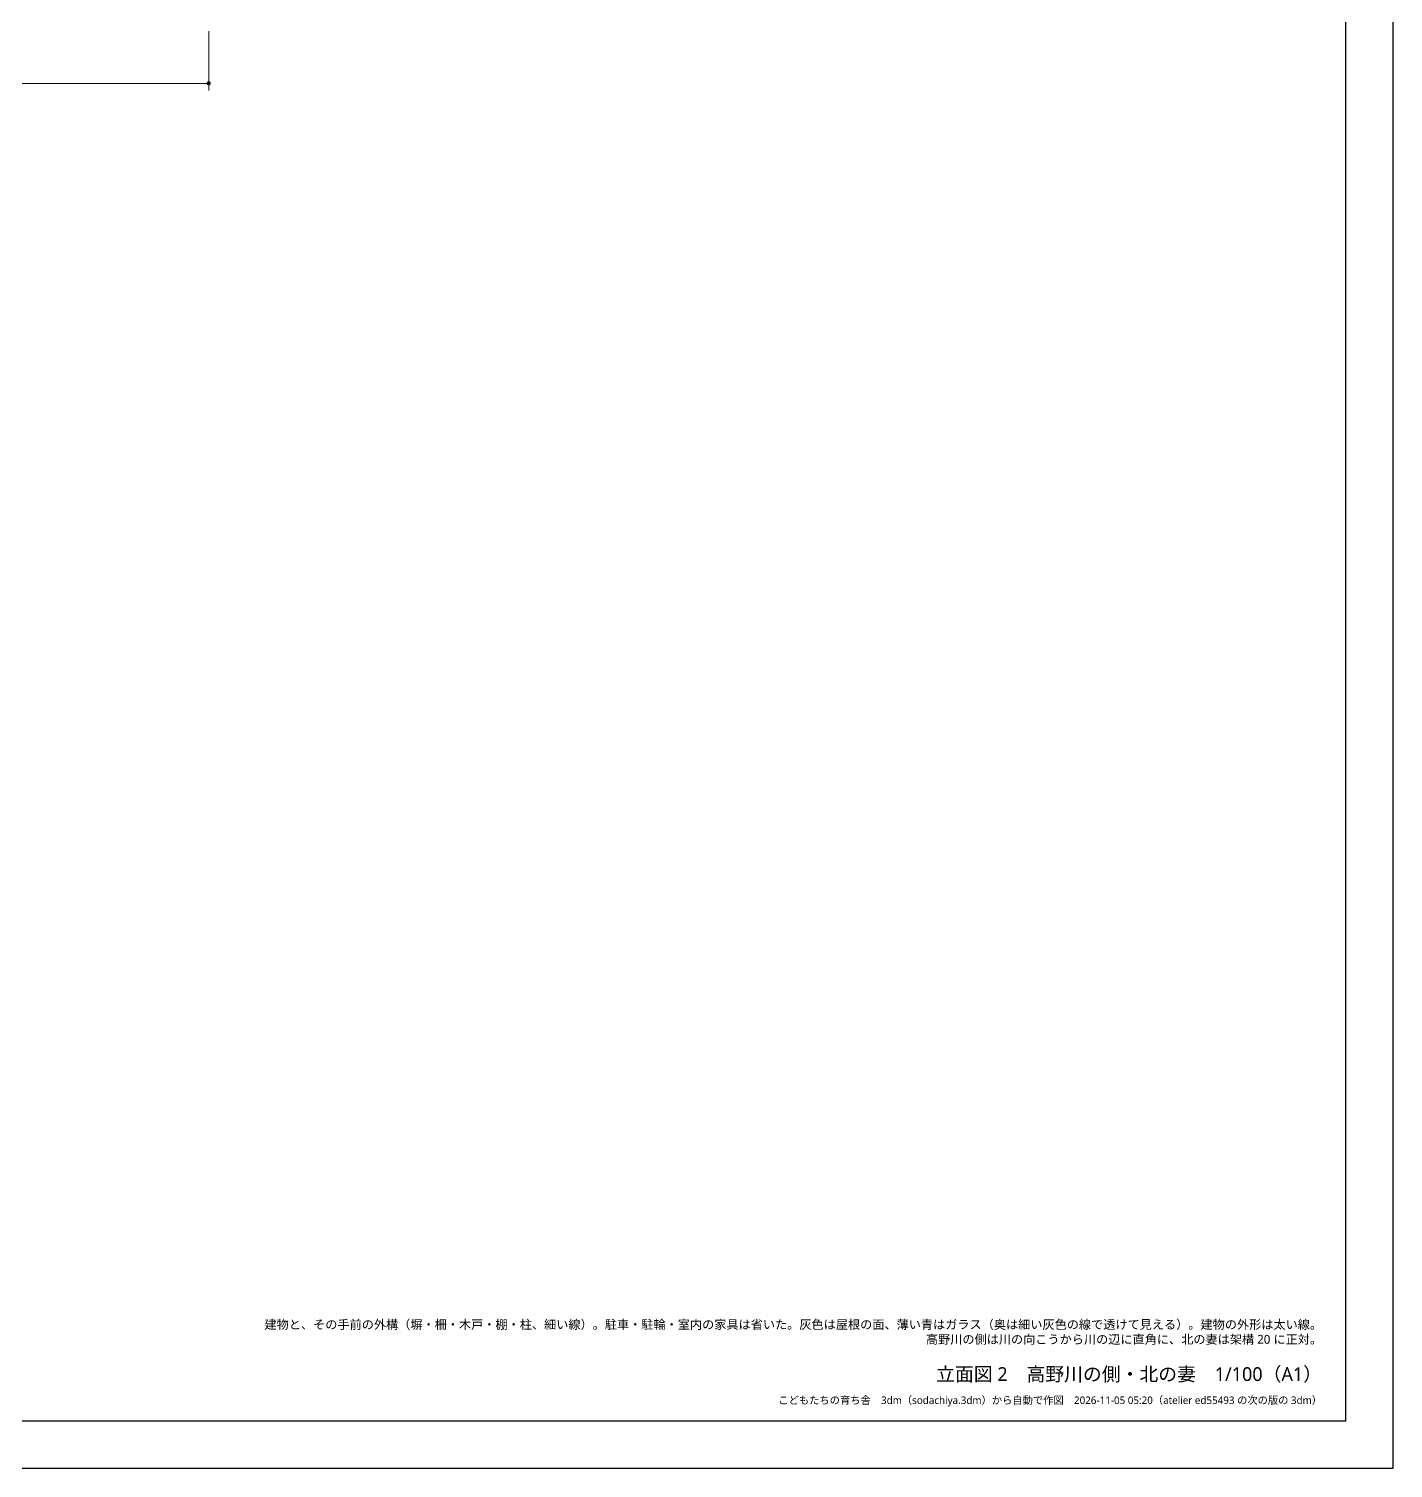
# Model space of a CAD drawing. Header units: millimetres. Extents: x 0 to 84100, y 0 to 59400.
# Drawn here: x 55337 to 84100, y 0 to 30343 of the extents above; entities that cross this region are included whole.
import ezdxf

# ---------------------------------------------------------------- set-up
doc = ezdxf.new("R2010")
doc.units = ezdxf.units.MM
for name, color, linetype, lineweight in [('50_寸法', 3, 'Continuous', 9), ('80_図名・縮尺・方位', 7, 'Continuous', 18), ('90_図枠', 7, 'Continuous', 25)]:
    doc.layers.add(name, color=color, linetype=linetype, lineweight=lineweight)
doc.styles.add('JP', font='NotoSansCJKjp-Regular.otf')

msp = doc.modelspace()

# ---------------------------------------------------------------- hatches: boundary and pattern name
at = {"layer": '50_寸法'}
msp.add_hatch(color=7, dxfattribs=at).paths.add_polyline_path([(59175, 29193), (59174, 29184), (59171, 29176), (59167, 29168), (59161, 29161), (59155, 29156), (59147, 29152), (59138, 29149), (59130, 29148), (59121, 29149), (59112, 29152), (59105, 29156), (59098, 29161), (59092, 29168), (59088, 29176), (59086, 29184), (59085, 29193), (59086, 29202), (59088, 29210), (59092, 29218), (59098, 29225), (59105, 29231), (59112, 29235), (59121, 29237), (59130, 29238), (59138, 29237), (59147, 29235), (59155, 29231), (59161, 29225), (59167, 29218), (59171, 29210), (59174, 29202)])

# ---------------------------------------------------------------- linework, layer by layer
for points in [[(59130, 30293), (59130, 29043)], [(20970, 29193), (59130, 29193)]]:
    msp.add_lwpolyline(points, dxfattribs=at)
at = {"layer": '90_図枠'}
for points in [[(0, 0), (84100, 0), (84100, 59400), (0, 59400)], [(1000, 1000), (83100, 1000), (83100, 58400), (1000, 58400)]]:
    msp.add_lwpolyline(points, close=True, dxfattribs=at)

# ---------------------------------------------------------------- texts
at = {"layer": '80_図名・縮尺・方位', "attachment_point": 9, "style": 'JP'}
for s, insert, char_height in [('建物と、その手前の外構（塀・柵・木戸・棚・柱、細い線）。駐車・駐輪・室内の家具は省いた。灰色は屋根の面、薄い青はガラス（奥は細い灰色の線で透けて見える）。建物の外形は太い線。\\P高野川の側は川の向こうから川の辺に直角に、北の妻は架構 20 に正対。', (82600, 2600), 187.87), ('立面図 2\u3000高野川の側・北の妻\u30001/100（A1）', (82600, 1800), 291.06), ('こどもたちの育ち舎\u30003dm（sodachiya.3dm）から自動で作図\u30002026-11-05 05:20（atelier ed55493 の次の版の 3dm）', (82600, 1300), 158.76)]:
    msp.add_mtext(s, dxfattribs=dict(at, insert=insert, char_height=char_height))

doc.saveas('drawing.dxf')
